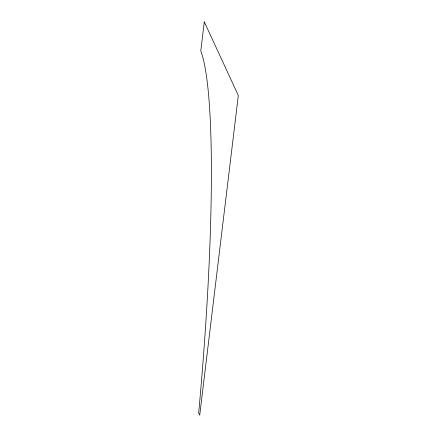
<?xml version="1.0" encoding="UTF-8"?>
<svg xmlns="http://www.w3.org/2000/svg" width="437" height="437" viewBox="0 0 437 437"><rect width="100%" height="100%" fill="white"/><g stroke="black" fill="none" stroke-linecap="round" stroke-linejoin="round"><path stroke-width="0.66" d="M204.287 21.85L200.78 50.911A397.009 43.334 -84.3 0 1 198.682 412.867L199.736 415.15L238.318 95.501L204.287 21.85"/></g></svg>
